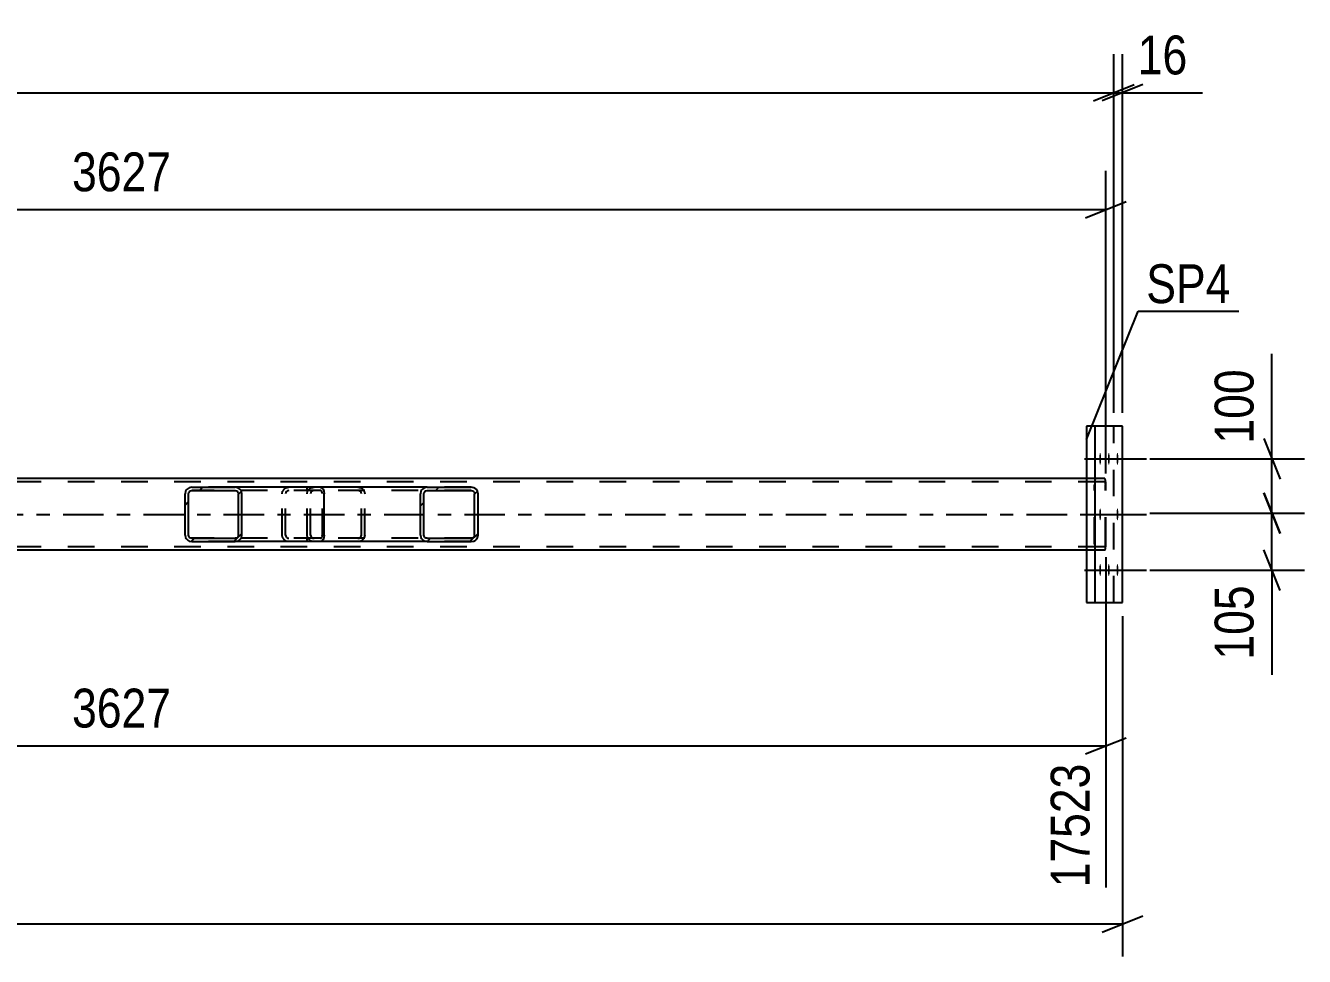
# Model space of a CAD drawing. Header units: millimetres. Extents: x 0 to 841, y 0 to 594.
# Drawn here: x 646.1 to 740.4, y 203.9 to 272.5 of the extents above; entities that cross this region are included whole.
import ezdxf

# ---------------------------------------------------------------- set-up
doc = ezdxf.new("R2010")
doc.units = ezdxf.units.MM
doc.linetypes.add('DXK_LINE_DOT2', pattern=[3.9198, 1.9599, -1.9599])
doc.linetypes.add('DXK_LINE_DOT3', pattern=[5.9187, 2.979, -0.9799, 0.9799, -0.9799])
doc.styles.add('Arial Narrow', font='ARIALN.TTF', dxfattribs={"height": 0.2})

# ---------------------------------------------------------------- blocks, each defined once
blk = doc.blocks.new('Part-247305070-4475 - 4372')
at = {"linetype": 'Continuous'}
h = blk.add_hatch(dxfattribs=at)
h.set_pattern_fill('', scale=0.7, style=0, pattern_type=0)
h.set_pattern_definition([(45, (662.022, 238.1837), (-1.57154, 1.57154), [])])
h.paths.add_polyline_path([(662.06, 238), (662.022, 238.184), (661.913, 238.339), (661.75, 238.443), (661.557, 238.48), (658.373, 238.48), (658.181, 238.443), (658.018, 238.339), (657.909, 238.184), (657.87, 238), (657.87, 234.96), (657.909, 234.776), (658.018, 234.621), (658.181, 234.517), (658.373, 234.48), (661.557, 234.48), (661.75, 234.517), (661.913, 234.621), (662.022, 234.776), (662.06, 234.96)])
h.paths.add_polyline_path([(661.79, 234.868), (661.735, 234.79), (661.654, 234.738), (661.557, 234.72), (658.373, 234.72), (658.277, 234.738), (658.195, 234.79), (658.141, 234.868), (658.122, 234.96), (658.122, 238), (658.141, 238.092), (658.195, 238.17), (658.277, 238.222), (658.373, 238.24), (661.557, 238.24), (661.654, 238.222), (661.735, 238.17), (661.79, 238.092), (661.809, 238), (661.809, 234.96)])
at = {"color": 2, "linetype": 'Continuous'}
for p, q in [((657.909, 238.184), (657.87, 238)), ((657.87, 234.96), (657.87, 238)), ((658.122, 238), (658.141, 238.092)), ((658.122, 234.96), (658.122, 238)), ((658.141, 238.092), (658.195, 238.17)), ((658.373, 238.48), (658.181, 238.443)), ((658.195, 238.17), (658.277, 238.222)), ((658.277, 238.222), (658.373, 238.24)), ((658.373, 238.48), (661.557, 238.48)), ((658.373, 238.24), (661.557, 238.24)), ((667.858, 238.48), (661.557, 238.48)), ((661.75, 238.443), (661.557, 238.48)), ((661.557, 238.24), (661.654, 238.222)), ((661.654, 238.222), (661.735, 238.17)), ((661.735, 238.17), (661.79, 238.092)), ((661.79, 238.092), (661.809, 238)), ((661.809, 234.96), (661.809, 238)), ((662.06, 238), (662.022, 238.184)), ((662.06, 234.96), (662.06, 238)), ((667.858, 238.48), (667.962, 238.443)), ((667.962, 238.443), (668.049, 238.339)), ((668.049, 238.339), (668.108, 238.184)), ((668.108, 238.184), (668.129, 238)), ((668.129, 234.96), (668.129, 238)), ((657.87, 234.96), (657.909, 234.776)), ((658.141, 234.868), (658.122, 234.96)), ((658.195, 234.79), (658.141, 234.868)), ((658.277, 234.738), (658.195, 234.79)), ((658.373, 234.72), (658.277, 234.738)), ((661.654, 234.738), (661.557, 234.72)), ((661.735, 234.79), (661.654, 234.738)), ((661.79, 234.868), (661.735, 234.79)), ((661.809, 234.96), (661.79, 234.868)), ((662.022, 234.776), (662.06, 234.96)), ((668.108, 234.776), (668.049, 234.621)), ((668.129, 234.96), (668.108, 234.776)), ((658.181, 234.517), (658.373, 234.48)), ((658.373, 234.72), (661.557, 234.72)), ((658.373, 234.48), (661.557, 234.48)), ((661.557, 234.48), (661.75, 234.517)), ((667.858, 234.48), (661.557, 234.48)), ((667.962, 234.517), (667.858, 234.48)), ((668.049, 234.621), (667.962, 234.517))]:
    blk.add_line(p, q, dxfattribs=at)
at = {"color": 7, "linetype": 'DXK_LINE_DOT2'}
for p, q in [((661.557, 238.48), (658.373, 238.48)), ((667.858, 238.24), (658.373, 238.24)), ((665.021, 238), (665.059, 238.184)), ((665.021, 234.96), (665.021, 238)), ((665.291, 238.092), (665.272, 238)), ((665.272, 234.96), (665.272, 238)), ((665.346, 238.17), (665.291, 238.092)), ((665.331, 238.443), (665.523, 238.48)), ((665.427, 238.222), (665.346, 238.17)), ((665.523, 238.24), (665.427, 238.222)), ((666.866, 238.24), (666.866, 238.48)), ((667.91, 238.222), (667.858, 238.24)), ((667.954, 238.17), (667.91, 238.222)), ((667.983, 238.092), (667.954, 238.17)), ((667.993, 238), (667.983, 238.092)), ((667.993, 234.96), (667.993, 238)), ((665.059, 234.776), (665.021, 234.96)), ((665.272, 234.96), (665.291, 234.868)), ((665.291, 234.868), (665.346, 234.79)), ((665.346, 234.79), (665.368, 234.776)), ((665.368, 234.776), (665.427, 234.738)), ((665.427, 234.738), (665.523, 234.72)), ((667.858, 234.72), (667.91, 234.738)), ((667.91, 234.738), (667.954, 234.79)), ((667.954, 234.79), (667.983, 234.868)), ((667.983, 234.868), (667.993, 234.96)), ((667.858, 234.72), (658.373, 234.72)), ((661.557, 234.48), (658.373, 234.48)), ((665.523, 234.48), (665.331, 234.517)), ((666.866, 234.48), (666.866, 234.72))]:
    blk.add_line(p, q, dxfattribs=at)
at = {"color": 2, "linetype": 'Continuous'}
for centre, start, end in [((658.359, 237.985), 111.1941, 156.15059), ((661.572, 237.985), 23.84941, 68.8059), ((658.359, 234.975), 203.84941, 248.8059), ((661.572, 234.975), 291.1941, 336.15059)]:
    blk.add_arc(centre, 0.492, start, end, dxfattribs=at)
at = {"color": 7, "linetype": 'DXK_LINE_DOT2'}
for centre, start, end in [((665.509, 237.985), 111.1941, 156.15059), ((665.509, 234.975), 203.84941, 248.8059)]:
    blk.add_arc(centre, 0.492, start, end, dxfattribs=at)
blk = doc.blocks.new('Part-247305070-4476 - 4372')
at = {"linetype": 'Continuous'}
h = blk.add_hatch(dxfattribs=at)
h.set_pattern_fill('', scale=0.7, style=0, pattern_type=0)
h.set_pattern_definition([(45, (679.4327, 238.1837), (-1.57154, 1.57154), [])])
h.paths.add_polyline_path([(679.472, 238), (679.433, 238.184), (679.322, 238.339), (679.156, 238.443), (678.961, 238.48), (675.726, 238.48), (675.53, 238.443), (675.364, 238.339), (675.254, 238.184), (675.215, 238), (675.215, 234.96), (675.254, 234.776), (675.364, 234.621), (675.53, 234.517), (675.726, 234.48), (678.961, 234.48), (679.156, 234.517), (679.322, 234.621), (679.433, 234.776), (679.472, 234.96)])
h.paths.add_polyline_path([(679.197, 234.868), (679.141, 234.79), (679.059, 234.738), (678.961, 234.72), (675.726, 234.72), (675.628, 234.738), (675.545, 234.79), (675.49, 234.868), (675.47, 234.96), (675.47, 238), (675.49, 238.092), (675.545, 238.17), (675.628, 238.222), (675.726, 238.24), (678.961, 238.24), (679.059, 238.222), (679.141, 238.17), (679.197, 238.092), (679.216, 238), (679.216, 234.96)])
at = {"color": 7, "linetype": 'DXK_LINE_DOT2'}
for p, q in [((666.866, 238), (666.904, 238.184)), ((666.866, 234.96), (666.866, 238)), ((667.14, 238.092), (667.121, 238)), ((667.121, 234.96), (667.121, 238)), ((667.196, 238.17), (667.14, 238.092)), ((667.181, 238.443), (667.376, 238.48)), ((667.279, 238.222), (667.196, 238.17)), ((667.376, 238.24), (667.279, 238.222)), ((667.858, 238.48), (667.376, 238.48)), ((678.961, 238.24), (667.376, 238.24)), ((670.611, 238.48), (670.807, 238.443)), ((670.709, 238.222), (670.611, 238.24)), ((670.792, 238.17), (670.709, 238.222)), ((670.847, 238.092), (670.792, 238.17)), ((670.867, 238), (670.847, 238.092)), ((670.867, 234.96), (670.867, 238)), ((671.083, 238.184), (671.122, 238)), ((671.122, 234.96), (671.122, 238)), ((678.961, 238.48), (675.726, 238.48)), ((666.904, 234.776), (666.866, 234.96)), ((667.121, 234.96), (667.14, 234.868)), ((667.14, 234.868), (667.196, 234.79)), ((667.196, 234.79), (667.279, 234.738)), ((667.279, 234.738), (667.376, 234.72)), ((670.611, 234.72), (670.709, 234.738)), ((670.709, 234.738), (670.792, 234.79)), ((670.792, 234.79), (670.847, 234.868)), ((670.847, 234.868), (670.867, 234.96)), ((671.122, 234.96), (671.083, 234.776)), ((667.376, 234.48), (667.181, 234.517)), ((678.961, 234.72), (667.376, 234.72)), ((667.858, 234.48), (667.376, 234.48)), ((670.807, 234.517), (670.611, 234.48)), ((678.961, 234.48), (675.726, 234.48))]:
    blk.add_line(p, q, dxfattribs=at)
at = {"color": 2, "linetype": 'Continuous'}
for p, q in [((675.726, 238.48), (667.858, 238.48)), ((675.254, 238.184), (675.215, 238)), ((675.215, 234.96), (675.215, 238)), ((675.47, 238), (675.49, 238.092)), ((675.47, 234.96), (675.47, 238)), ((675.49, 238.092), (675.545, 238.17)), ((675.726, 238.48), (675.53, 238.443)), ((675.545, 238.17), (675.628, 238.222)), ((675.628, 238.222), (675.726, 238.24)), ((675.726, 238.48), (678.961, 238.48)), ((675.726, 238.24), (678.961, 238.24)), ((679.156, 238.443), (678.961, 238.48)), ((678.961, 238.24), (679.059, 238.222)), ((679.059, 238.222), (679.141, 238.17)), ((679.141, 238.17), (679.197, 238.092)), ((679.197, 238.092), (679.216, 238)), ((679.216, 234.96), (679.216, 238)), ((679.472, 238), (679.433, 238.184)), ((679.472, 234.96), (679.472, 238)), ((675.215, 234.96), (675.254, 234.776)), ((675.49, 234.868), (675.47, 234.96)), ((675.545, 234.79), (675.49, 234.868)), ((675.628, 234.738), (675.545, 234.79)), ((675.726, 234.72), (675.628, 234.738)), ((679.059, 234.738), (678.961, 234.72)), ((679.141, 234.79), (679.059, 234.738)), ((679.197, 234.868), (679.141, 234.79)), ((679.216, 234.96), (679.197, 234.868)), ((679.433, 234.776), (679.472, 234.96)), ((675.726, 234.48), (667.858, 234.48)), ((675.53, 234.517), (675.726, 234.48)), ((675.726, 234.72), (678.961, 234.72)), ((675.726, 234.48), (678.961, 234.48)), ((678.961, 234.48), (679.156, 234.517))]:
    blk.add_line(p, q, dxfattribs=at)
at = {"color": 7, "linetype": 'DXK_LINE_DOT2'}
for centre, start, end in [((667.357, 237.979), 110.75832, 155.68004), ((670.631, 237.979), 24.31996, 69.24168), ((667.357, 234.981), 204.31996, 249.24168), ((670.631, 234.981), 290.75832, 335.68004)]:
    blk.add_arc(centre, 0.496, start, end, dxfattribs=at)
at = {"color": 2, "linetype": 'Continuous'}
for centre, start, end in [((675.706, 237.979), 110.75831, 155.68004), ((678.98, 237.979), 24.31996, 69.24169), ((675.706, 234.981), 204.31996, 249.24169), ((678.98, 234.981), 290.75831, 335.68004)]:
    blk.add_arc(centre, 0.496, start, end, dxfattribs=at)
blk = doc.blocks.new('Part-247305070-4459 - 4372')
at = {"color": 2, "linetype": 'Continuous'}
for p, q in [((726.97, 242.98), (724.321, 242.98)), ((724.321, 242.98), (724.321, 229.98)), ((724.954, 229.98), (724.954, 242.98)), ((726.97, 229.98), (726.97, 242.98)), ((724.321, 229.98), (726.97, 229.98))]:
    blk.add_line(p, q, dxfattribs=at)
at = {"color": 7, "linetype": 'DXK_LINE_DOT2'}
blk.add_line((726.338, 229.98), (726.338, 242.98), dxfattribs=at)
blk = doc.blocks.new('Part-247305070-4592 - 4372')
at = {"color": 7, "linetype": 'DXK_LINE_DOT2'}
for p, q in [((725.669, 238.88), (62.926, 238.88)), ((725.669, 239.12), (724.321, 239.12)), ((724.921, 238.824), (724.915, 238.64)), ((724.915, 234.32), (724.915, 238.64)), ((724.937, 238.979), (724.921, 238.824)), ((724.962, 239.083), (724.937, 238.979)), ((724.953, 238.64), (724.954, 238.666)), ((724.953, 234.32), (724.953, 238.64)), ((724.954, 238.666), (724.956, 238.732)), ((724.956, 238.732), (724.964, 238.81)), ((724.99, 239.12), (724.962, 239.083)), ((724.964, 238.81), (724.976, 238.862)), ((724.976, 238.862), (724.99, 238.88)), ((725.698, 239.083), (725.669, 239.12)), ((725.669, 238.88), (725.683, 238.862)), ((725.683, 238.862), (725.695, 238.81)), ((725.695, 238.81), (725.704, 238.732)), ((725.722, 238.979), (725.698, 239.083)), ((725.704, 238.732), (725.706, 238.64)), ((725.706, 234.32), (725.706, 238.64)), ((725.738, 238.824), (725.722, 238.979)), ((725.744, 238.64), (725.738, 238.824)), ((725.744, 234.32), (725.744, 238.64)), ((725.669, 234.08), (62.926, 234.08)), ((725.669, 233.84), (724.321, 233.84)), ((724.915, 234.32), (724.921, 234.136)), ((724.921, 234.136), (724.937, 233.981)), ((724.937, 233.981), (724.962, 233.877)), ((724.956, 234.228), (724.953, 234.32)), ((724.964, 234.15), (724.956, 234.228)), ((724.962, 233.877), (724.99, 233.84)), ((724.976, 234.098), (724.964, 234.15)), ((724.99, 234.08), (724.976, 234.098)), ((725.683, 234.098), (725.669, 234.08)), ((725.669, 233.84), (725.698, 233.877)), ((725.695, 234.15), (725.683, 234.098)), ((725.704, 234.228), (725.695, 234.15)), ((725.698, 233.877), (725.722, 233.981)), ((725.706, 234.32), (725.704, 234.228)), ((725.722, 233.981), (725.738, 234.136)), ((725.738, 234.136), (725.744, 234.32))]:
    blk.add_line(p, q, dxfattribs=at)
at = {"color": 2, "linetype": 'Continuous'}
for p, q in [((724.321, 239.12), (585.847, 239.12)), ((724.321, 233.84), (585.847, 233.84))]:
    blk.add_line(p, q, dxfattribs=at)
at = {"color": 7, "linetype": 'DXK_LINE_DOT3'}
blk.add_line((62.926, 236.48), (725.33, 236.48), dxfattribs=at)
blk = doc.blocks.new('Bolt-247305070-4602 - 4372')
at = {"linetype": 'Continuous'}
for points in [[(725.258, 240.58), (725.259, 240.671), (725.264, 240.759), (725.271, 240.838), (725.28, 240.907), (725.292, 240.961), (725.305, 240.998), (725.319, 241.017), (725.333, 241.017), (725.347, 240.998), (725.36, 240.961), (725.372, 240.907), (725.381, 240.838), (725.388, 240.759), (725.393, 240.671), (725.394, 240.58), (725.393, 240.488), (725.388, 240.401), (725.381, 240.321), (725.372, 240.253), (725.36, 240.199), (725.347, 240.161), (725.333, 240.142), (725.319, 240.142), (725.305, 240.161), (725.292, 240.199), (725.28, 240.253), (725.271, 240.321), (725.264, 240.401), (725.259, 240.488)], [(725.894, 240.58), (725.895, 240.671), (725.9, 240.759), (725.907, 240.838), (725.916, 240.907), (725.928, 240.961), (725.941, 240.998), (725.955, 241.017), (725.969, 241.017), (725.983, 240.998), (725.996, 240.961), (726.008, 240.907), (726.017, 240.838), (726.024, 240.759), (726.029, 240.671), (726.03, 240.58), (726.029, 240.488), (726.024, 240.401), (726.017, 240.321), (726.008, 240.253), (725.996, 240.199), (725.983, 240.161), (725.969, 240.142), (725.955, 240.142), (725.941, 240.161), (725.928, 240.199), (725.916, 240.253), (725.907, 240.321), (725.9, 240.401), (725.895, 240.488)], [(726.53, 240.58), (726.531, 240.671), (726.535, 240.759), (726.543, 240.838), (726.552, 240.907), (726.564, 240.961), (726.577, 240.998), (726.591, 241.017), (726.605, 241.017), (726.619, 240.998), (726.632, 240.961), (726.644, 240.907), (726.653, 240.838), (726.66, 240.759), (726.665, 240.671), (726.666, 240.58), (726.665, 240.488), (726.66, 240.401), (726.653, 240.321), (726.644, 240.253), (726.632, 240.199), (726.619, 240.161), (726.605, 240.142), (726.591, 240.142), (726.577, 240.161), (726.564, 240.199), (726.552, 240.253), (726.543, 240.321), (726.535, 240.401), (726.531, 240.488)], [(725.258, 236.48), (725.259, 236.571), (725.264, 236.659), (725.271, 236.738), (725.28, 236.807), (725.292, 236.861), (725.305, 236.898), (725.319, 236.917), (725.333, 236.917), (725.347, 236.898), (725.36, 236.861), (725.372, 236.807), (725.381, 236.738), (725.388, 236.659), (725.393, 236.571), (725.394, 236.48), (725.393, 236.388), (725.388, 236.301), (725.381, 236.221), (725.372, 236.153), (725.36, 236.099), (725.347, 236.061), (725.333, 236.042), (725.319, 236.042), (725.305, 236.061), (725.292, 236.099), (725.28, 236.153), (725.271, 236.221), (725.264, 236.301), (725.259, 236.388)], [(726.53, 236.48), (726.531, 236.571), (726.535, 236.659), (726.543, 236.738), (726.552, 236.807), (726.564, 236.861), (726.577, 236.898), (726.591, 236.917), (726.605, 236.917), (726.619, 236.898), (726.632, 236.861), (726.644, 236.807), (726.653, 236.738), (726.66, 236.659), (726.665, 236.571), (726.666, 236.48), (726.665, 236.388), (726.66, 236.301), (726.653, 236.221), (726.644, 236.153), (726.632, 236.099), (726.619, 236.061), (726.605, 236.042), (726.591, 236.042), (726.577, 236.061), (726.564, 236.099), (726.552, 236.153), (726.543, 236.221), (726.535, 236.301), (726.531, 236.388)], [(725.258, 232.38), (725.259, 232.471), (725.264, 232.559), (725.271, 232.638), (725.28, 232.707), (725.292, 232.761), (725.305, 232.798), (725.319, 232.817), (725.333, 232.817), (725.347, 232.798), (725.36, 232.761), (725.372, 232.707), (725.381, 232.638), (725.388, 232.559), (725.393, 232.471), (725.394, 232.38), (725.393, 232.288), (725.388, 232.201), (725.381, 232.121), (725.372, 232.053), (725.36, 231.999), (725.347, 231.961), (725.333, 231.942), (725.319, 231.942), (725.305, 231.961), (725.292, 231.999), (725.28, 232.053), (725.271, 232.121), (725.264, 232.201), (725.259, 232.288)], [(725.894, 232.38), (725.895, 232.471), (725.9, 232.559), (725.907, 232.638), (725.916, 232.707), (725.928, 232.761), (725.941, 232.798), (725.955, 232.817), (725.969, 232.817), (725.983, 232.798), (725.996, 232.761), (726.008, 232.707), (726.017, 232.638), (726.024, 232.559), (726.029, 232.471), (726.03, 232.38), (726.029, 232.288), (726.024, 232.201), (726.017, 232.121), (726.008, 232.053), (725.996, 231.999), (725.983, 231.961), (725.969, 231.942), (725.955, 231.942), (725.941, 231.961), (725.928, 231.999), (725.916, 232.053), (725.907, 232.121), (725.9, 232.201), (725.895, 232.288)], [(726.53, 232.38), (726.531, 232.471), (726.535, 232.559), (726.543, 232.638), (726.552, 232.707), (726.564, 232.761), (726.577, 232.798), (726.591, 232.817), (726.605, 232.817), (726.619, 232.798), (726.632, 232.761), (726.644, 232.707), (726.653, 232.638), (726.66, 232.559), (726.665, 232.471), (726.666, 232.38), (726.665, 232.288), (726.66, 232.201), (726.653, 232.121), (726.644, 232.053), (726.632, 231.999), (726.619, 231.961), (726.605, 231.942), (726.591, 231.942), (726.577, 231.961), (726.564, 231.999), (726.552, 232.053), (726.543, 232.121), (726.535, 232.201), (726.531, 232.288)]]:
    blk.add_hatch(color=1, dxfattribs=at).paths.add_polyline_path(points)
at = {"color": 1, "linetype": 'Continuous'}
for p, q in [((724.18, 240.58), (727.46, 240.58)), ((724.816, 240.58), (728.096, 240.58)), ((725.452, 240.58), (728.732, 240.58)), ((724.18, 236.48), (727.46, 236.48)), ((725.452, 236.48), (728.732, 236.48)), ((724.18, 232.38), (727.46, 232.38)), ((724.816, 232.38), (728.096, 232.38)), ((725.452, 232.38), (728.732, 232.38))]:
    blk.add_line(p, q, dxfattribs=at)
blk = doc.blocks.new('StraightDimension-247305070-4713 - 4372')
at = {"color": 7, "linetype": 'Continuous'}
for p, q in [((726.97, 228.98), (726.97, 203.877)), ((725.47, 205.677), (728.47, 206.877)), ((53.666, 206.277), (726.97, 206.277))]:
    blk.add_line(p, q, dxfattribs=at)
blk = doc.blocks.new('StraightDimension-247305070-15769 - 4372')
at = {"color": 7, "linetype": 'Continuous'}
for p, q in [((580.647, 248.52), (580.647, 261.816)), ((725.744, 239.509), (725.744, 261.816)), ((582.147, 259.566), (579.147, 258.366)), ((724.244, 258.366), (727.244, 259.566)), ((580.647, 258.966), (725.744, 258.966))]:
    blk.add_line(p, q, dxfattribs=at)
at = {"color": 0}
blk.add_wipeout([(657.452, 259.716), (657.452, 263.916), (648.939, 263.916), (648.939, 259.716)], dxfattribs=at)
at = {"color": 3, "style": 'Arial Narrow'}
blk.add_text('3627', height=2.8633, dxfattribs=at).set_placement((649.539, 260.316))
blk = doc.blocks.new('StraightDimension-247305070-15797 - 4372')
at = {"color": 7, "linetype": 'Continuous'}
for p, q in [((725.744, 233.32), (725.744, 208.972)), ((580.647, 224.44), (580.647, 208.972)), ((582.147, 220.013), (579.147, 218.813)), ((724.244, 218.813), (727.244, 220.013)), ((580.647, 219.413), (725.744, 219.413))]:
    blk.add_line(p, q, dxfattribs=at)
at = {"color": 0}
blk.add_wipeout([(657.452, 220.163), (657.452, 224.363), (648.939, 224.363), (648.939, 220.163)], dxfattribs=at)
at = {"color": 3, "style": 'Arial Narrow'}
blk.add_text('3627', height=2.8633, dxfattribs=at).set_placement((649.539, 220.763))
at = {"color": 0, "linetype": 'Continuous'}
blk.add_wipeout([(725.144, 218.713), (720.944, 218.713), (720.944, 208.372), (725.144, 208.372)], dxfattribs=at)
at = {"color": 3, "linetype": 'Continuous', "style": 'Arial Narrow'}
blk.add_text('17523', height=2.8633, rotation=90.00021, dxfattribs=at).set_placement((724.544, 208.972))
blk = doc.blocks.new('StraightDimension-247305070-20274 - 4372')
at = {"color": 7, "linetype": 'Continuous'}
for p, q in [((726.338, 243.98), (726.338, 270.438)), ((726.97, 243.98), (726.97, 270.438)), ((724.838, 266.988), (727.838, 268.188)), ((728.47, 268.188), (725.47, 266.988)), ((726.338, 267.588), (726.97, 267.588)), ((726.97, 267.588), (732.876, 267.588)), ((726.97, 267.588), (732.876, 267.588))]:
    blk.add_line(p, q, dxfattribs=at)
at = {"color": 0}
blk.add_wipeout([(732.351, 268.338), (732.351, 272.538), (727.495, 272.538), (727.495, 268.338)], dxfattribs=at)
at = {"color": 3, "style": 'Arial Narrow'}
blk.add_text('16', height=2.8633, dxfattribs=at).set_placement((728.095, 268.938))
blk = doc.blocks.new('StraightDimension-247305070-20275 - 4372')
at = {"color": 7, "linetype": 'Continuous'}
for p, q in [((726.338, 243.98), (726.338, 270.438)), ((724.838, 266.988), (727.838, 268.188)), ((54.306, 267.588), (726.338, 267.588))]:
    blk.add_line(p, q, dxfattribs=at)
blk = doc.blocks.new('StraightDimension-247305070-42301 - 4372')
at = {"color": 7, "linetype": 'Continuous'}
for p, q in [((737.981, 240.58), (737.981, 248.314)), ((737.981, 240.58), (737.981, 248.314)), ((737.381, 242.08), (738.581, 239.08)), ((728.981, 240.58), (740.381, 240.58)), ((737.981, 236.58), (737.981, 240.58)), ((738.581, 235.08), (737.381, 238.08)), ((728.981, 236.58), (740.381, 236.58))]:
    blk.add_line(p, q, dxfattribs=at)
at = {"color": 0}
blk.add_wipeout([(737.231, 247.789), (733.031, 247.789), (733.031, 241.105), (737.231, 241.105)], dxfattribs=at)
at = {"color": 3, "style": 'Arial Narrow'}
blk.add_text('100', height=2.8633, rotation=90.00021, dxfattribs=at).set_placement((736.631, 241.705))
blk = doc.blocks.new('StraightDimension-247305070-42302 - 4372')
at = {"color": 7, "linetype": 'Continuous'}
for p, q in [((737.381, 238.08), (738.581, 235.08)), ((728.981, 236.58), (740.381, 236.58)), ((737.981, 232.38), (737.981, 236.58)), ((738.581, 230.88), (737.381, 233.88)), ((728.981, 232.38), (740.381, 232.38)), ((737.981, 232.38), (737.981, 224.645)), ((737.981, 232.38), (737.981, 224.645))]:
    blk.add_line(p, q, dxfattribs=at)
at = {"color": 0}
blk.add_wipeout([(737.231, 231.855), (733.031, 231.855), (733.031, 225.17), (737.231, 225.17)], dxfattribs=at)
at = {"color": 3, "style": 'Arial Narrow'}
blk.add_text('105', height=2.8633, rotation=90.00021, dxfattribs=at).set_placement((736.631, 225.77))
blk = doc.blocks.new('Mark-247305070-4455 - 4372')
at = {"color": 30, "linetype": 'Continuous'}
for p, q in [((724.321, 242.015), (728.124, 251.465)), ((728.124, 251.465), (735.535, 251.465))]:
    blk.add_line(p, q, dxfattribs=at)
at = {"color": 0}
blk.add_wipeout([(734.935, 252.065), (734.935, 255.065), (728.724, 255.065), (728.724, 252.065)], dxfattribs=at)
blk.add_wipeout([(734.935, 252.065), (734.935, 255.065), (728.724, 255.065), (728.724, 252.065)], dxfattribs=at)
at = {"color": 3, "style": 'Arial Narrow'}
blk.add_text('SP4', height=2.8633, dxfattribs=at).set_placement((728.724, 252.065))

msp = doc.modelspace()

# ---------------------------------------------------------------- block references
for name in ['Part-247305070-4459 - 4372', 'Bolt-247305070-4602 - 4372', 'Part-247305070-4592 - 4372', 'Part-247305070-4475 - 4372', 'Part-247305070-4476 - 4372']:
    msp.add_blockref(name, (0, 0))

# ---------------------------------------------------------------- next in the draw order: block references
msp.add_blockref('StraightDimension-247305070-4713 - 4372', (0, 0))

# ---------------------------------------------------------------- next in the draw order: block references
for name in ['StraightDimension-247305070-15769 - 4372', 'StraightDimension-247305070-15797 - 4372']:
    msp.add_blockref(name, (0, 0))

# ---------------------------------------------------------------- next in the draw order: block references
msp.add_blockref('StraightDimension-247305070-20274 - 4372', (0, 0))

# ---------------------------------------------------------------- next in the draw order: block references
for name in ['StraightDimension-247305070-20275 - 4372', 'StraightDimension-247305070-42301 - 4372']:
    msp.add_blockref(name, (0, 0))

# ---------------------------------------------------------------- next in the draw order: block references
for name in ['Mark-247305070-4455 - 4372', 'StraightDimension-247305070-42302 - 4372']:
    msp.add_blockref(name, (0, 0))

doc.saveas('drawing.dxf')
